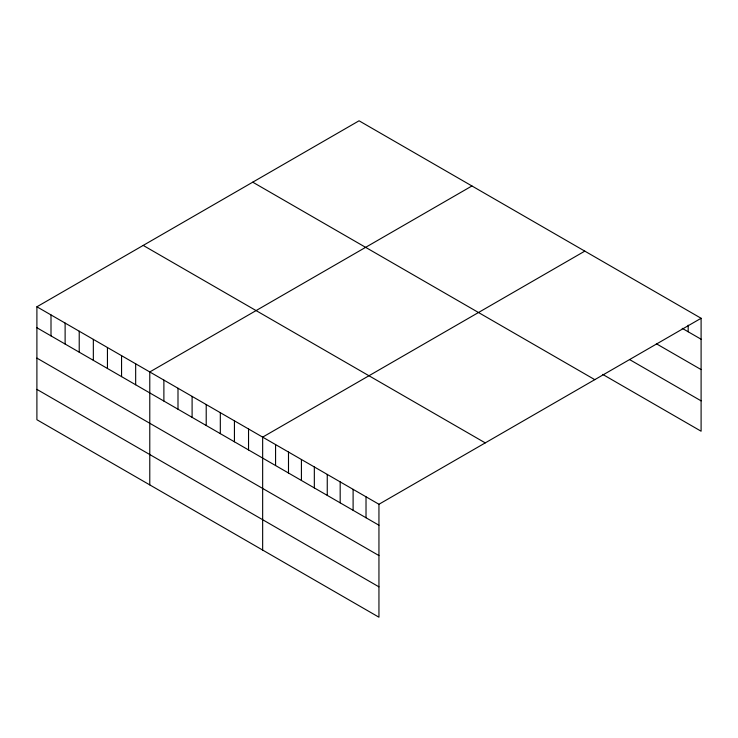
<?xml version="1.0" encoding="UTF-8"?>
<svg xmlns="http://www.w3.org/2000/svg" width="738" height="738" viewBox="0 0 738 738"><rect width="100%" height="100%" fill="white"/><g stroke="black" fill="none" stroke-linecap="round" stroke-linejoin="round"><path stroke-width="1.11" d="M36.9 306.787L378.945 504.266L378.945 617.208L36.9 419.728L36.9 306.787L359.055 120.792L701.1 318.272L701.1 431.213L602.697 374.397M471.933 185.967L149.777 371.961L149.777 484.894M584.8 251.132L262.654 437.127L262.654 550.059M378.945 504.266L701.1 318.272M682.216 328.327L701.1 339.231M656.368 343.76L701.1 369.581M629.532 359.535L701.1 400.854M252.747 182.175L594.791 379.655M143.209 245.413L485.253 442.892M36.9 327.746L378.945 525.225M36.9 358.105L378.945 555.576M36.9 389.378L378.945 586.848M688.176 325.154L688.176 331.777M366.02 496.812L366.02 517.762M353.105 489.349L353.105 510.309M340.181 481.886L340.181 502.846M327.257 474.423L327.257 495.382M314.333 466.969L314.333 487.929M301.418 459.506L301.418 480.466M288.493 452.043L288.493 473.003M275.569 444.59L275.569 465.549M248.54 428.981L248.54 449.94M234.435 420.835L234.435 441.794M220.321 412.69L220.321 433.649M206.216 404.544L206.216 425.503M192.101 396.398L192.101 417.357M177.996 388.253L177.996 409.212M163.882 380.107L163.882 401.066M135.663 363.816L135.663 384.775M121.558 355.67L121.558 376.629M107.444 347.524L107.444 368.483M93.339 339.379L93.339 360.329M79.224 331.224L79.224 352.183M65.119 323.078L65.119 344.037M51.005 314.932L51.005 335.891"/></g></svg>
